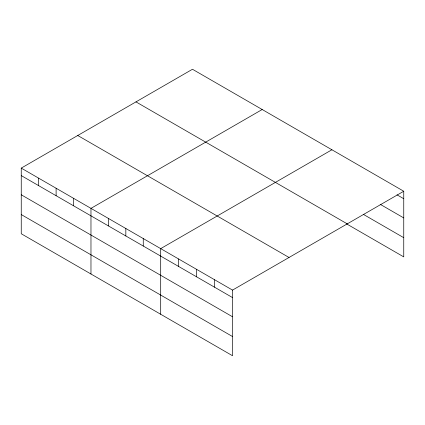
<?xml version="1.0" encoding="UTF-8"?>
<svg xmlns="http://www.w3.org/2000/svg" width="425" height="425" viewBox="0 0 425 425"><rect width="100%" height="100%" fill="white"/><g stroke="black" fill="none" stroke-linecap="round" stroke-linejoin="round"><path stroke-width="0.64" d="M21.25 168.114L232.528 290.1L232.528 355.736L21.25 233.755L21.25 168.114L192.472 69.264L403.75 191.245L403.75 256.886L346.508 223.837M262.193 109.517L90.971 208.372L90.971 274.008M331.914 149.77L160.692 248.625L160.692 314.266M232.528 290.1L403.75 191.245M397.014 194.831L403.75 198.719M380.178 204.303L403.75 217.913M363.343 214.359L403.75 237.692M135.968 101.883L347.246 223.863M77.754 135.495L289.032 257.476M21.25 175.589L232.528 297.574M21.25 194.783L232.528 316.768M21.25 214.561L232.528 336.542M214.572 279.73L214.572 287.204M196.61 269.36L196.61 276.834M178.654 258.99L178.654 266.464M143.262 238.558L143.262 246.032M125.832 228.496L125.832 235.971M108.402 218.434L108.402 225.909M73.541 198.305L73.541 205.78M56.111 188.243L56.111 195.718M38.68 178.181L38.68 185.656"/></g></svg>
